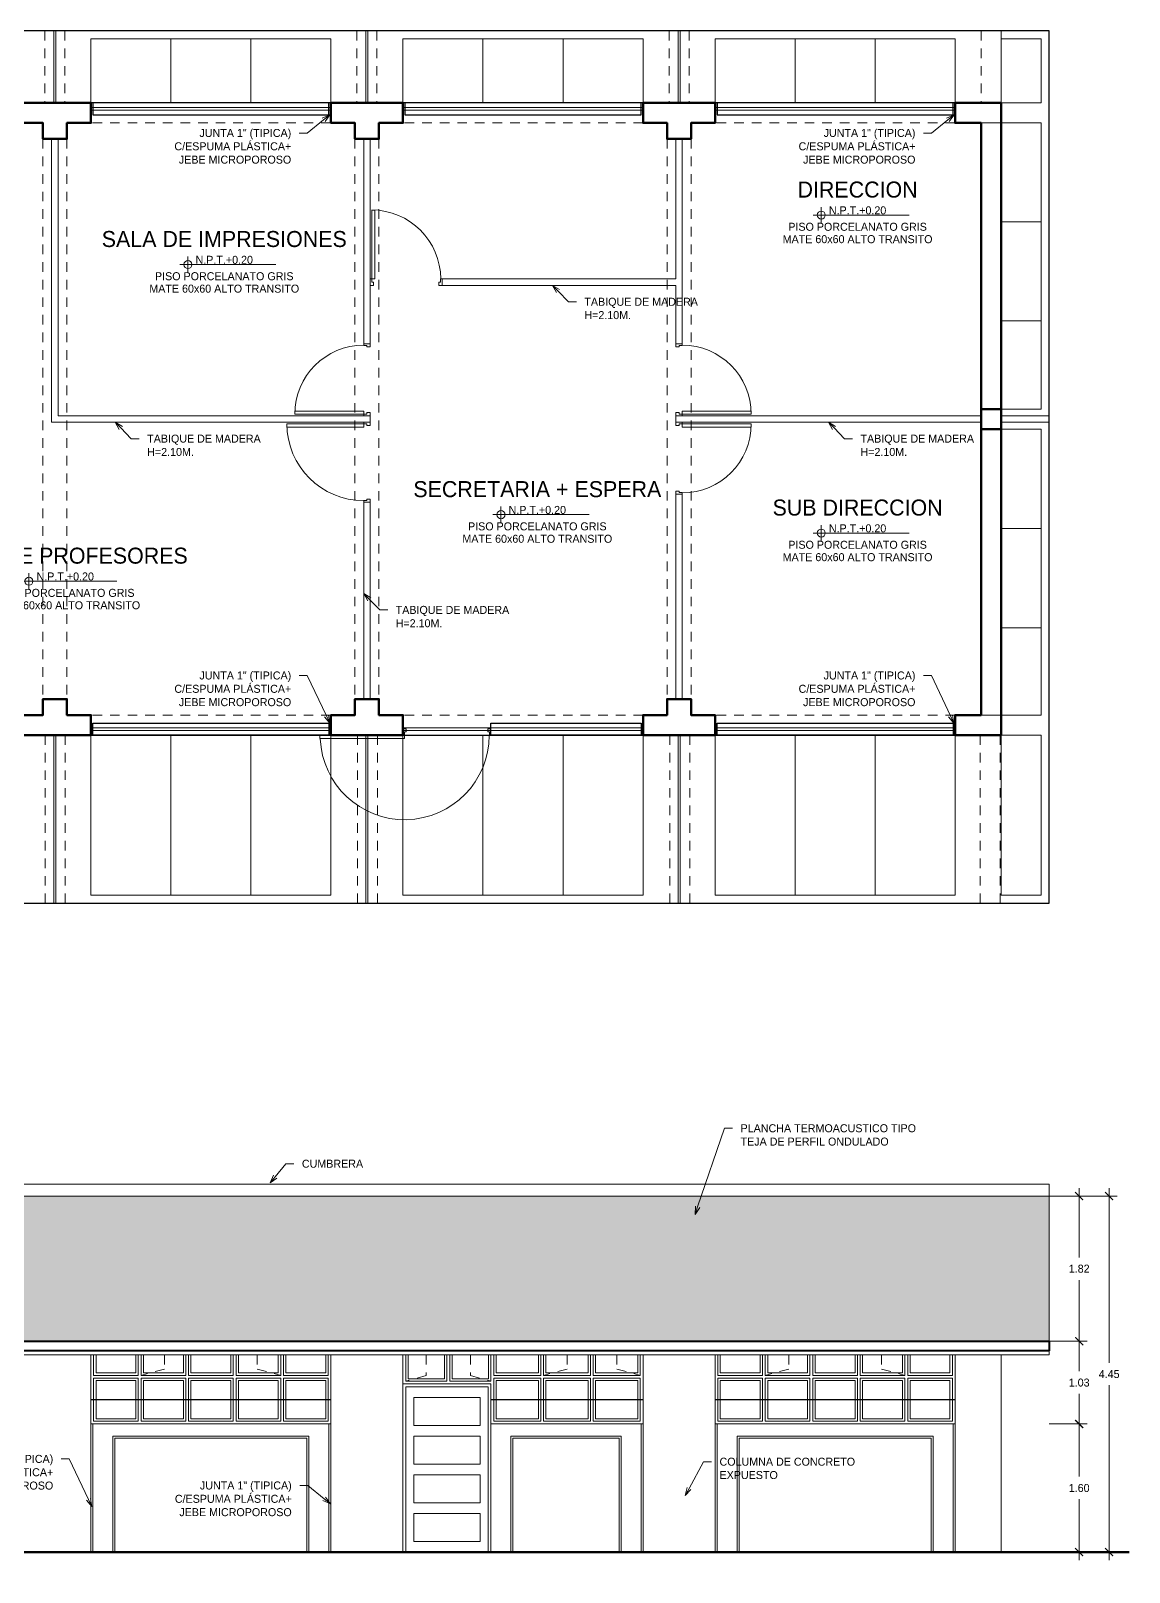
# Model space of a CAD drawing. Header units: millimetres. Extents: x 84 to 2740, y 103 to 1679.
# Drawn here: x 98.93 to 112.65, y 104.7 to 123.96 of the extents above; entities that cross this region are included whole.
import ezdxf
from ezdxf import colors
from ezdxf.entities.mleader import LeaderData, LeaderLine
from ezdxf.enums import TextEntityAlignment as Align
from ezdxf.math import Vec2, Vec3

# ---------------------------------------------------------------- set-up
doc = ezdxf.new("R2010")
doc.units = ezdxf.units.MM
doc.linetypes.add('ACAD_ISO02W100', pattern=[15, 12, -3])
for name, color, linetype, lineweight in [('A- FIERRO LISO', 27, 'Continuous', 30), ('A- MUROS ALTOS', 164, 'Continuous', 60), ('A- PROYECCIONES', 115, 'ACAD_ISO02W100', 5), ('A- TEJA ANDINA', 234, 'Continuous', 5), ('A- VENTANA', 113, 'Continuous', 13), ('A-BRUÑAS', 10, 'Continuous', 0), ('A-COLUMNAS.', 52, 'Continuous', 5), ('A-COTAS EXTERIORES', 30, 'Continuous', 5), ('A-DIRECTRIZ', 134, 'Continuous', 5), ('A-MUROS ALTOS', 164, 'Continuous', 60), ('A-MUROS BAJOS', 220, 'Continuous', 30), ('A-PROYECCION', 50, 'ACAD_ISO02W100', 5), ('A-PUERTAS', 36, 'Continuous', 5), ('A-TABIQUE DE MADERA', 11, 'Continuous', 9), ('A-TEJAS DE TECHO', 32, 'Continuous', 5), ('A-TEXTO', 24, 'Continuous', 5), ('A-VEREDA', 86, 'Continuous', 5), ('A-VIDRIO', 120, 'Continuous', 5)]:
    doc.layers.add(name, color=color, linetype=linetype, lineweight=lineweight)
doc.styles.add('ROYER', font='')
doc.styles.get('ROYER').set_extended_font_data('Bahnschrift Light')
doc.dimstyles.new('ROYER_50_CORTE_ELEVACION', dxfattribs={"dimtxt": 0.1, "dimasz": 0.1, "dimexe": 0.1, "dimexo": 0, "dimgap": 0.09, "dimtad": 1, "dimtih": 1, "dimtoh": 1, "dimzin": 0, "dimdsep": 46, "dimtxsty": 'ROYER', "dimblk": 'ARCHTICK', "dimcen": 0.09, "dimdle": 0.1, "dimclrd": 256, "dimclre": 256, "dimadec": 0, "dimazin": 0, "dimtfac": 1, "dimtix": 1, "dimtofl": 0, "dimtmove": 0, "dimatfit": 3, "dimfxl": 0.375, "dimfxlon": 1, "dimtolj": 1, "dimtzin": 0, "dimlwd": -1, "dimlwe": -1, "dimarcsym": 0})

# ---------------------------------------------------------------- blocks, each defined once
blk = doc.blocks.new('*U6')
at = {"layer": 'A-PUERTAS'}
for points in [[(0, 0), (0, 0.96), (0.04, 0.96), (0.04, 0)], [(0.02, -0.04), (0.02, -0.08), (-0.02, -0.08), (-0.02, 0), (0, 0), (0, -0.04)], [(0.94, -0.04), (0.94, -0.08), (0.98, -0.08), (0.98, 0), (0.96, 0), (0.96, -0.04)]]:
    blk.add_lwpolyline(points, close=True, dxfattribs=at)
blk.add_arc((0, 0), 0.96, 0, 90, dxfattribs=at)
blk = doc.blocks.new('*U7')
at = {"layer": 'A-PUERTAS'}
for points in [[(0, 0), (0, 0.86), (0.04, 0.86), (0.04, 0)], [(0.02, -0.04), (0.02, -0.08), (-0.02, -0.08), (-0.02, 0), (0, 0), (0, -0.04)], [(0.84, -0.04), (0.84, -0.08), (0.88, -0.08), (0.88, 0), (0.86, 0), (0.86, -0.04)]]:
    blk.add_lwpolyline(points, close=True, dxfattribs=at)
blk.add_arc((0, 0), 0.862, 0, 90, dxfattribs=at)
blk = doc.blocks.new('*U11')
at = {"layer": 'A-PUERTAS'}
for points in [[(0.02, -0.04), (0.02, 0), (-0.02, 0), (-0.02, -0.08), (0, -0.08), (0, -0.04)], [(0.84, -0.04), (0.84, 0), (0.88, 0), (0.88, -0.08), (0.86, -0.08), (0.86, -0.04)], [(0, -0.08), (0, -0.94), (0.04, -0.94), (0.04, -0.08)]]:
    blk.add_lwpolyline(points, close=True, dxfattribs=at)
blk.add_arc((0, -0.08), 0.862, 270, 0, dxfattribs=at)
blk = doc.blocks.new('*U8')
at = {"layer": 'A-PUERTAS'}
for points in [[(0.86, 0), (0.86, 0.86), (0.82, 0.86), (0.82, 0)], [(0.02, -0.04), (0.02, -0.08), (-0.02, -0.08), (-0.02, 0), (0, 0), (0, -0.04)], [(0.84, -0.04), (0.84, -0.08), (0.88, -0.08), (0.88, 0), (0.86, 0), (0.86, -0.04)]]:
    blk.add_lwpolyline(points, close=True, dxfattribs=at)
blk.add_arc((0.86, 0), 0.862, 90, 180, dxfattribs=at)
blk = doc.blocks.new('*U5')
at = {"layer": 'A-PUERTAS'}
for points in [[(0.02, 0), (-1.04, 0), (-1.04, 0.04), (0.02, 0.04)], [(0.04, -0.04), (0.04, -0.08), (0, -0.08), (0, 0), (0.02, 0), (0.02, -0.04)], [(1.06, -0.04), (1.06, -0.08), (1.1, -0.08), (1.1, 0), (1.08, 0), (1.08, -0.04)]]:
    blk.add_lwpolyline(points, close=True, dxfattribs=at)
blk.add_arc((0.022, 0), 1.056, 0.0261, 177.5854, dxfattribs=at)
blk = doc.blocks.new('NIVEL EN PLANTA')
at = {"layer": 'A-TEXTO'}
h = blk.add_hatch(dxfattribs=at)
h.set_pattern_fill('ANGLE', color=256)
h.set_pattern_definition([(0, (-2586.02, -1659.2586), (0, 6.985), [5.08, -1.905]), (90, (-2586.02, -1659.2586), (-6.985, 4e-16), [5.08, -1.905])])
h.paths.add_polyline_path([(0, 0), (0, 0.05, 0.414214), (-0.05, 0)])
h.paths.add_polyline_path([(0.05, 0), (0, 0), (0, -0.05, 0.414214)])
for p, q in [((1.1, 0), (-0.1, 0)), ((0, 0.1), (0, -0.1))]:
    blk.add_line(p, q, dxfattribs=at)
blk.add_circle((0, 0), 0.05, dxfattribs=at)
blk = doc.blocks.new('NOMBRE DE AMBIENTES')
at = {"layer": 'A-TEXTO'}
blk.add_blockref('NIVEL EN PLANTA', (0, 0), dxfattribs=at)
at = {"layer": 'A-TEXTO', "style": 'ROYER'}
for tag, height, p in [('AMBIENTE', 0.2, (0.454, 0.319)), ('N.P.T', 0.1, (0.454, 0.059)), ('PISO1', 0.1, (0.454, -0.146)), ('PISO2', 0.1, (0.454, -0.301))]:
    blk.add_attdef(tag, text='', height=height, dxfattribs=at).set_placement(p, align=Align.MIDDLE)
blk = doc.blocks.new('_Open30')
at = {"color": 0, "linetype": 'ByBlock', "lineweight": -2}
for p, q in [((-1, 0.27), (0, 0)), ((0, 0), (-1, -0.27)), ((0, 0), (-1, 0))]:
    blk.add_line(p, q, dxfattribs=at)
blk = doc.blocks.new('V-3')
at = {"layer": 'A- FIERRO LISO', "ltscale": 0.5}
blk.add_line((0, 0.304), (3, 0.304), dxfattribs=at)
at = {"layer": 'A- MUROS ALTOS', "lineweight": 15}
blk.add_line((3, 0), (1.03, 0), dxfattribs=at)
at = {"layer": 'A- PROYECCIONES', "lineweight": 18, "ltscale": 0.01}
for points in [[(0.921, 0.862), (0.921, 0.686), (0.628, 0.608)], [(2.079, 0.862), (2.079, 0.686), (2.372, 0.608)]]:
    blk.add_lwpolyline(points, dxfattribs=at)
at = {"layer": 'A- VENTANA', "lineweight": 18, "ltscale": 0.5}
for p, q in [((0.593, 0.862), (0.593, 0.608)), ((1.186, 0.862), (1.186, 0.608)), ((1.779, 0.862), (1.779, 0.608)), ((1.814, 0.862), (1.814, 0.608)), ((2.372, 0.862), (2.372, 0.608)), ((2.407, 0.862), (2.407, 0.608)), ((0.593, 0.572), (0.593, 0.035)), ((1.186, 0.572), (1.186, 0.035)), ((1.779, 0.572), (1.779, 0.035)), ((1.814, 0.572), (1.814, 0.035)), ((2.372, 0.572), (2.372, 0.035)), ((2.407, 0.572), (2.407, 0.035)), ((3, 0), (0, 0))]:
    blk.add_line(p, q, dxfattribs=at)
for points in [[(0.593, 0.608), (0.035, 0.608), (0.035, 0.862)], [(0.563, 0.862), (0.563, 0.638), (0.065, 0.638), (0.065, 0.862)], [(1.186, 0.608), (0.628, 0.608), (0.628, 0.862)], [(1.156, 0.862), (1.156, 0.638), (0.658, 0.638), (0.658, 0.862)], [(1.779, 0.608), (1.221, 0.608), (1.221, 0.862)], [(1.749, 0.862), (1.749, 0.638), (1.251, 0.638), (1.251, 0.862)], [(2.342, 0.862), (2.342, 0.638), (1.844, 0.638), (1.844, 0.862)], [(2.965, 0.862), (2.965, 0.608), (2.407, 0.608)], [(2.935, 0.862), (2.935, 0.638), (2.437, 0.638), (2.437, 0.862)], [(2.372, 0.608), (1.814, 0.608)], [(0.593, 0.572), (0.035, 0.572), (0.035, 0.035), (0.593, 0.035)], [(1.186, 0.572), (0.628, 0.572), (0.628, 0.035), (1.186, 0.035)], [(1.779, 0.572), (1.221, 0.572), (1.221, 0.035), (1.779, 0.035)], [(2.372, 0.572), (1.814, 0.572)], [(2.407, 0.035), (2.965, 0.035), (2.965, 0.572), (2.407, 0.572)], [(1.814, 0.035), (2.372, 0.035)]]:
    blk.add_lwpolyline(points, dxfattribs=at)
for points in [[(0.065, 0.542), (0.563, 0.542), (0.563, 0.065), (0.065, 0.065)], [(0.658, 0.542), (1.156, 0.542), (1.156, 0.065), (0.658, 0.065)], [(1.251, 0.542), (1.749, 0.542), (1.749, 0.065), (1.251, 0.065)], [(1.844, 0.542), (2.342, 0.542), (2.342, 0.065), (1.844, 0.065)], [(2.437, 0.542), (2.935, 0.542), (2.935, 0.065), (2.437, 0.065)]]:
    blk.add_lwpolyline(points, close=True, dxfattribs=at)
at = {"layer": 'A-PUERTAS', "lineweight": 18, "ltscale": 0.5}
blk.add_line((1.03, 0), (1.03, 0), dxfattribs=at)
blk = doc.blocks.new('P1 y V6')
at = {"layer": 'A- FIERRO LISO', "ltscale": 0.5}
blk.add_line((1.1, 1.904), (3, 1.904), dxfattribs=at)
at = {"layer": 'A- PROYECCIONES', "lineweight": 18, "ltscale": 0.01}
for points in [[(0.292, 2.462), (0.292, 2.204), (0.035, 2.135)], [(0.842, 2.462), (0.842, 2.204), (1.1, 2.135)], [(2.05, 2.462), (2.05, 2.286), (1.757, 2.208)], [(2.672, 2.462), (2.672, 2.286), (2.965, 2.208)]]:
    blk.add_lwpolyline(points, dxfattribs=at)
at = {"layer": 'A- VENTANA', "lineweight": 18, "ltscale": 0.5}
for p, q in [((1.722, 2.462), (1.722, 2.208)), ((1.757, 2.462), (1.757, 2.208)), ((2.343, 2.462), (2.343, 2.208)), ((2.378, 2.462), (2.378, 2.208)), ((1.722, 2.172), (1.722, 1.635)), ((1.757, 2.172), (1.757, 1.635)), ((2.343, 2.172), (2.343, 1.635)), ((2.378, 2.172), (2.378, 1.635)), ((3, 1.6), (1.1, 1.6))]:
    blk.add_line(p, q, dxfattribs=at)
for points in [[(0.035, 2.462), (0.035, 2.135), (0.55, 2.135), (0.55, 2.462)], [(0.065, 2.462), (0.065, 2.165), (0.52, 2.165), (0.52, 2.462)], [(0.585, 2.462), (0.585, 2.135), (1.1, 2.135), (1.1, 2.462)], [(0.615, 2.462), (0.615, 2.165), (1.07, 2.165), (1.07, 2.462)], [(1.722, 2.208), (1.135, 2.208), (1.135, 2.462)], [(1.692, 2.462), (1.692, 2.238), (1.165, 2.238), (1.165, 2.462)], [(2.313, 2.462), (2.313, 2.238), (1.787, 2.238), (1.787, 2.462)], [(2.965, 2.462), (2.965, 2.208), (2.378, 2.208)], [(2.935, 2.462), (2.935, 2.238), (2.408, 2.238), (2.408, 2.462)], [(1.722, 2.172), (1.135, 2.172), (1.135, 1.635), (1.722, 1.635)], [(2.343, 2.208), (1.757, 2.208)], [(2.343, 2.172), (1.757, 2.172)], [(2.378, 1.635), (2.965, 1.635), (2.965, 2.172), (2.378, 2.172)], [(1.757, 1.635), (2.343, 1.635)]]:
    blk.add_lwpolyline(points, dxfattribs=at)
for points in [[(1.165, 2.142), (1.692, 2.142), (1.692, 1.665), (1.165, 1.665)], [(1.787, 2.142), (2.313, 2.142), (2.313, 1.665), (1.787, 1.665)], [(2.408, 2.142), (2.935, 2.142), (2.935, 1.665), (2.408, 1.665)]]:
    blk.add_lwpolyline(points, close=True, dxfattribs=at)
at = {"layer": 'A-PUERTAS', "lineweight": 20, "ltscale": 0.5}
for p, q in [((0.035, 0), (0.035, 2.065)), ((1.065, 0), (1.065, 2.065))]:
    blk.add_line(p, q, dxfattribs=at)
at = {"layer": 'A-PUERTAS', "lineweight": 18, "ltscale": 0.5}
blk.add_line((1.1, 1.6), (1.1, 1.6), dxfattribs=at)
at = {"layer": 'A-PUERTAS', "lineweight": 20, "ltscale": 0.5}
blk.add_lwpolyline([(0, 2.1), (1.1, 2.1), (1.1, 0), (0, 0)], close=True, dxfattribs=at)
at = {"layer": 'A-PUERTAS', "lineweight": 18, "ltscale": 0.5}
blk.add_lwpolyline([(0, 2.1), (1.1, 2.1), (1.1, 1.6)], dxfattribs=at)
at = {"layer": 'A-PUERTAS', "lineweight": 20, "ltscale": 0.5}
blk.add_lwpolyline([(1.065, 2.065), (0.035, 2.065)], dxfattribs=at)
at = {"layer": 'A-PUERTAS', "lineweight": 13, "ltscale": 0.5}
for points in [[(0.965, 1.932), (0.965, 1.582), (0.135, 1.582), (0.135, 1.932)], [(0.965, 1.449), (0.965, 1.099), (0.135, 1.099), (0.135, 1.449)], [(0.965, 0.966), (0.965, 0.616), (0.135, 0.616), (0.135, 0.966)], [(0.965, 0.483), (0.965, 0.133), (0.135, 0.133), (0.135, 0.483)]]:
    blk.add_lwpolyline(points, close=True, dxfattribs=at)
blk = doc.blocks.new('_ArchTick')
at = {"color": 0, "linetype": 'ByBlock', "const_width": 0.15}
blk.add_lwpolyline([(-0.5, -0.5), (0.5, 0.5)], dxfattribs=at)
blk = doc.blocks.new('*D124')
at = {"layer": 'A-COTAS EXTERIORES', "transparency": 16777216}
for p, q in [((111.654, 106.551), (112.129, 106.551)), ((112.029, 106.651), (112.029, 105.893)), ((112.029, 104.851), (112.029, 105.61)), ((111.654, 104.951), (112.129, 104.951))]:
    blk.add_line(p, q, dxfattribs=at)
at = {"layer": 'Defpoints', "color": 0, "transparency": 16777216}
for p in [(110.479, 106.551), (112.029, 106.551), (111.054, 104.951)]:
    blk.add_point(p, dxfattribs=at)
at = {"layer": 'A-COTAS EXTERIORES', "transparency": 16777216, "xscale": 0.1, "yscale": 0.1, "zscale": 0.1}
for p, rotation in [((112.029, 106.551), 90), ((112.029, 104.951), 270)]:
    blk.add_blockref('_ArchTick', p, dxfattribs=dict(at, rotation=rotation))
at = {"layer": 'A-COTAS EXTERIORES', "color": 0, "transparency": 16777216, "insert": (112.029, 105.751), "char_height": 0.1, "attachment_point": 5, "style": 'ROYER'}
blk.add_mtext('\\A1;1.60', dxfattribs=at)
blk = doc.blocks.new('*D125')
at = {"layer": 'A-COTAS EXTERIORES', "transparency": 16777216}
for p, q in [((111.654, 109.399), (112.129, 109.399)), ((112.029, 109.499), (112.029, 108.632)), ((112.029, 107.484), (112.029, 108.35)), ((111.654, 107.584), (112.129, 107.584))]:
    blk.add_line(p, q, dxfattribs=at)
at = {"layer": 'Defpoints', "color": 0, "transparency": 16777216}
for p in [(111.654, 109.399), (112.029, 109.399), (111.654, 107.584)]:
    blk.add_point(p, dxfattribs=at)
at = {"layer": 'A-COTAS EXTERIORES', "transparency": 16777216, "xscale": 0.1, "yscale": 0.1, "zscale": 0.1}
for p, rotation in [((112.029, 109.399), 90), ((112.029, 107.584), 270)]:
    blk.add_blockref('_ArchTick', p, dxfattribs=dict(at, rotation=rotation))
at = {"layer": 'A-COTAS EXTERIORES', "color": 0, "transparency": 16777216, "insert": (112.029, 108.491), "char_height": 0.1, "attachment_point": 5, "style": 'ROYER'}
blk.add_mtext('\\A1;1.82', dxfattribs=at)
blk = doc.blocks.new('*D123')
at = {"layer": 'A-COTAS EXTERIORES', "transparency": 16777216}
for p, q in [((112.029, 109.399), (112.504, 109.399)), ((112.404, 109.499), (112.404, 107.316)), ((112.404, 104.851), (112.404, 107.035)), ((112.029, 104.951), (112.504, 104.951))]:
    blk.add_line(p, q, dxfattribs=at)
at = {"layer": 'Defpoints', "color": 0, "transparency": 16777216}
for p in [(111.654, 109.399), (112.404, 109.399), (111.429, 104.951)]:
    blk.add_point(p, dxfattribs=at)
at = {"layer": 'A-COTAS EXTERIORES', "transparency": 16777216, "xscale": 0.1, "yscale": 0.1, "zscale": 0.1}
for p, rotation in [((112.404, 109.399), 90), ((112.404, 104.951), 270)]:
    blk.add_blockref('_ArchTick', p, dxfattribs=dict(at, rotation=rotation))
at = {"layer": 'A-COTAS EXTERIORES', "color": 0, "transparency": 16777216, "insert": (112.404, 107.175), "char_height": 0.1, "attachment_point": 5, "style": 'ROYER'}
blk.add_mtext('\\A1;4.45', dxfattribs=at)
blk = doc.blocks.new('*D126')
at = {"layer": 'A-COTAS EXTERIORES', "transparency": 16777216}
for p, q in [((112.029, 107.684), (112.029, 107.209)), ((111.654, 107.584), (112.129, 107.584)), ((112.029, 106.451), (112.029, 106.927)), ((111.654, 106.551), (112.129, 106.551))]:
    blk.add_line(p, q, dxfattribs=at)
at = {"layer": 'Defpoints', "color": 0, "transparency": 16777216}
for p in [(111.654, 107.584), (112.029, 107.584), (110.479, 106.551)]:
    blk.add_point(p, dxfattribs=at)
at = {"layer": 'A-COTAS EXTERIORES', "transparency": 16777216, "xscale": 0.1, "yscale": 0.1, "zscale": 0.1}
for p, rotation in [((112.029, 107.584), 90), ((112.029, 106.551), 270)]:
    blk.add_blockref('_ArchTick', p, dxfattribs=dict(at, rotation=rotation))
at = {"layer": 'A-COTAS EXTERIORES', "color": 0, "transparency": 16777216, "insert": (112.029, 107.068), "char_height": 0.1, "attachment_point": 5, "style": 'ROYER'}
blk.add_mtext('\\A1;1.03', dxfattribs=at)

msp = doc.modelspace()

# ---------------------------------------------------------------- hatches: boundary and pattern name
at = {"layer": 'A-TEJAS DE TECHO'}
h = msp.add_hatch(dxfattribs=at)
h.set_pattern_fill('AR-RSHKE', color=256, scale=0.001)
h.set_pattern_definition([(0, (-2497.32073, -1533.91063), (0.6477, 0.3048), [0.1524, -0.127, 0.1778, -0.0762, 0.2286, -0.1016]), (0, (-2497.16833, -1533.89793), (0.6477, 0.3048), [0.127, -0.4826, 0.1016, -0.1524]), (0, (-2496.86353, -1533.92968), (0.6477, 0.3048), [0.0762, -0.7874]), (90, (-2497.32073, -1533.91063), (-0.2159, 0.3048), [0.2921, -0.9271]), (90, (-2497.16833, -1533.91063), (-0.2159, 0.3048), [0.28575, -0.93345]), (90, (-2497.04133, -1533.91063), (-0.2159, 0.3048), [0.2667, -0.9525]), (90, (-2496.86353, -1533.92968), (-0.2159, 0.3048), [0.2921, -0.9271]), (90, (-2496.78733, -1533.92968), (-0.2159, 0.3048), [0.2921, -0.9271]), (90, (-2496.55873, -1533.91063), (-0.2159, 0.3048), [0.2794, -0.9398])])
h.paths.add_polyline_path([(86.804, 109.399), (86.804, 107.584), (111.654, 107.584), (111.654, 109.399)])

# ---------------------------------------------------------------- linework, layer by layer
for points in [[(86.804, 113.057), (111.654, 113.057), (111.654, 123.957), (86.804, 123.957)], [(87.404, 115.157), (111.054, 115.157), (111.054, 123.057), (87.404, 123.057)]]:
    msp.add_lwpolyline(points, close=True)
at = {"layer": 'A- TEJA ANDINA'}
for points in [[(86.804, 109.399), (86.804, 109.549), (111.654, 109.549)], [(111.654, 109.399), (111.654, 109.549)]]:
    msp.add_lwpolyline(points, dxfattribs=at)
at = {"layer": 'A-BRUÑAS'}
for points in [[(102.404, 104.951), (102.404, 106.401), (99.954, 106.401), (99.954, 104.951)], [(102.379, 104.951), (102.379, 106.376), (99.979, 106.376), (99.979, 104.951)], [(106.304, 104.951), (106.304, 106.401), (104.929, 106.401), (104.929, 104.951)], [(106.279, 104.951), (106.279, 106.376), (104.954, 106.376), (104.954, 104.951)], [(110.204, 104.951), (110.204, 106.401), (107.754, 106.401), (107.754, 104.951)], [(110.179, 104.951), (110.179, 106.376), (107.779, 106.376), (107.779, 104.951)]]:
    msp.add_lwpolyline(points, dxfattribs=at)
at = {"layer": 'A-COLUMNAS.'}
for points in [[(111.054, 123.057), (110.479, 123.057), (110.479, 122.807), (111.054, 122.807)], [(111.054, 115.157), (110.479, 115.157), (110.479, 115.407), (111.054, 115.407)]]:
    msp.add_lwpolyline(points, close=True, dxfattribs=at)
at = {"layer": 'A-MUROS ALTOS', "lineweight": 0}
for p in [(86.804, 109.399), (111.654, 107.584), (111.654, 107.584)]:
    msp.add_line(p, (111.654, 109.399), dxfattribs=at)
at = {"layer": 'A-MUROS ALTOS', "lineweight": 15}
for p, q in [((99.679, 107.414), (99.679, 104.951)), ((102.679, 107.414), (102.679, 104.951)), ((103.579, 107.414), (103.579, 104.951)), ((106.579, 107.414), (106.579, 104.951)), ((107.479, 107.414), (107.479, 104.951)), ((110.479, 107.414), (110.479, 104.951)), ((111.054, 107.414), (111.054, 104.951)), ((102.679, 106.551), (99.679, 106.551)), ((99.679, 106.551), (99.679, 104.951)), ((99.704, 106.551), (99.704, 104.951)), ((102.654, 106.551), (102.654, 104.951)), ((104.679, 106.551), (106.579, 106.551)), ((104.679, 106.551), (104.679, 104.951)), ((106.554, 106.551), (106.554, 104.951)), ((107.479, 106.551), (110.479, 106.551)), ((107.504, 106.551), (107.504, 104.951)), ((110.454, 106.551), (110.454, 104.951))]:
    msp.add_line(p, q, dxfattribs=at)
at = {"layer": 'A-MUROS ALTOS'}
msp.add_line((85.804, 104.951), (112.654, 104.951), dxfattribs=at)
for points in [[(98.779, 123.057), (99.679, 123.057), (99.679, 122.807), (99.379, 122.807), (99.379, 122.607), (99.079, 122.607), (99.079, 122.807), (98.779, 122.807)], [(102.679, 123.057), (103.579, 123.057), (103.579, 122.807), (103.279, 122.807), (103.279, 122.607), (102.979, 122.607), (102.979, 122.807), (102.679, 122.807)], [(106.579, 123.057), (107.479, 123.057), (107.479, 122.807), (107.179, 122.807), (107.179, 122.607), (106.879, 122.607), (106.879, 122.807), (106.579, 122.807)], [(110.479, 123.057), (111.054, 123.057), (111.054, 115.157), (110.479, 115.157), (110.479, 115.407), (110.804, 115.407), (110.804, 122.807), (110.479, 122.807)], [(111.054, 118.982), (110.804, 118.982), (110.804, 119.232), (111.054, 119.232)], [(98.779, 115.157), (99.679, 115.157), (99.679, 115.407), (99.379, 115.407), (99.379, 115.607), (99.079, 115.607), (99.079, 115.407), (98.779, 115.407)], [(102.679, 115.157), (103.579, 115.157), (103.579, 115.407), (103.279, 115.407), (103.279, 115.607), (102.979, 115.607), (102.979, 115.407), (102.679, 115.407)], [(106.579, 115.157), (107.479, 115.157), (107.479, 115.407), (107.179, 115.407), (107.179, 115.607), (106.879, 115.607), (106.879, 115.407), (106.579, 115.407)]]:
    msp.add_lwpolyline(points, close=True, dxfattribs=at)
at = {"layer": 'A-MUROS ALTOS', "lineweight": 40}
msp.add_lwpolyline([(111.654, 107.464), (86.804, 107.464), (86.804, 107.584), (111.654, 107.584)], close=True, dxfattribs=at)
at = {"layer": 'A-MUROS ALTOS', "lineweight": 20}
msp.add_lwpolyline([(111.654, 107.414), (86.804, 107.414), (86.804, 107.464), (111.654, 107.464)], close=True, dxfattribs=at)
at = {"layer": 'A-MUROS BAJOS'}
for points in [[(99.704, 122.907), (102.654, 122.907), (102.654, 123.057), (99.704, 123.057)], [(103.604, 122.907), (106.554, 122.907), (106.554, 123.057), (103.604, 123.057)], [(107.504, 122.907), (110.454, 122.907), (110.454, 123.057), (107.504, 123.057)], [(99.704, 115.307), (102.654, 115.307), (102.654, 115.157), (99.704, 115.157)], [(104.679, 115.307), (106.554, 115.307), (106.554, 115.157), (104.679, 115.157)], [(107.504, 115.307), (110.454, 115.307), (110.454, 115.157), (107.504, 115.157)]]:
    msp.add_lwpolyline(points, close=True, dxfattribs=at)
at = {"layer": 'A-PROYECCION', "ltscale": 0.01}
for p, q in [((99.104, 123.957), (99.104, 123.057)), ((99.354, 123.957), (99.354, 123.057)), ((103.004, 123.957), (103.004, 123.057)), ((103.254, 123.957), (103.254, 123.057)), ((106.904, 123.957), (106.904, 123.057)), ((107.154, 123.957), (107.154, 123.057)), ((110.804, 123.957), (110.804, 123.057)), ((111.054, 123.957), (111.054, 123.057)), ((99.109, 113.057), (99.109, 115.157)), ((99.359, 115.157), (99.359, 113.057)), ((103.009, 115.157), (103.009, 113.057)), ((103.259, 113.057), (103.259, 115.157)), ((106.914, 113.057), (106.914, 115.157)), ((107.164, 115.157), (107.164, 113.057)), ((110.793, 115.157), (110.793, 113.057)), ((111.043, 113.057), (111.043, 115.157))]:
    msp.add_line(p, q, dxfattribs=at)
at = {"layer": 'A-PROYECCION', "linetype": 'ACAD_ISO02W100', "ltscale": 0.01}
for p, q in [((102.679, 122.807), (99.679, 122.807)), ((106.579, 122.807), (103.579, 122.807)), ((110.479, 122.807), (107.479, 122.807)), ((99.079, 122.607), (99.079, 115.657)), ((99.379, 122.607), (99.379, 115.657)), ((102.979, 122.607), (102.979, 115.657)), ((103.279, 122.607), (103.279, 115.657)), ((106.879, 122.607), (106.879, 115.657)), ((107.179, 122.607), (107.179, 115.657)), ((102.679, 115.407), (99.679, 115.407)), ((106.579, 115.407), (103.579, 115.407)), ((110.479, 115.407), (107.479, 115.407))]:
    msp.add_line(p, q, dxfattribs=at)
at = {"layer": 'A-TABIQUE DE MADERA'}
for p, q in [((99.189, 122.607), (99.189, 119.067)), ((99.269, 119.147), (99.269, 122.607)), ((106.989, 120.857), (104.069, 120.857)), ((104.069, 120.857), (104.069, 120.777)), ((104.069, 120.777), (106.989, 120.777)), ((99.189, 119.067), (103.169, 119.067)), ((103.169, 119.147), (99.269, 119.147)), ((103.169, 119.067), (103.169, 119.147)), ((110.804, 119.147), (106.989, 119.147)), ((106.989, 119.147), (106.989, 119.067)), ((106.989, 119.067), (110.804, 119.067))]:
    msp.add_line(p, q, dxfattribs=at)
for points in [[(103.089, 122.607), (103.089, 120.047), (103.169, 120.047), (103.169, 122.607)], [(107.069, 122.607), (107.069, 120.047), (106.989, 120.047), (106.989, 120.777)], [(106.989, 120.857), (106.989, 122.607)], [(103.089, 115.607), (103.089, 118.067), (103.169, 118.067), (103.169, 115.735), (103.169, 115.607)], [(107.069, 115.607), (107.069, 118.167), (106.989, 118.167), (106.989, 115.735), (106.989, 115.607)]]:
    msp.add_lwpolyline(points, dxfattribs=at)
at = {"layer": 'A-VEREDA'}
for p, q in [((99.216, 123.957), (99.216, 123.057)), ((99.241, 123.957), (99.241, 123.057)), ((100.679, 123.857), (100.679, 123.057)), ((101.679, 123.857), (101.679, 123.057)), ((103.116, 123.957), (103.116, 123.057)), ((103.141, 123.957), (103.141, 123.057)), ((104.579, 123.857), (104.579, 123.057)), ((105.579, 123.857), (105.579, 123.057)), ((107.016, 123.957), (107.016, 123.057)), ((107.041, 123.957), (107.041, 123.057)), ((108.479, 123.857), (108.479, 123.057)), ((109.479, 123.857), (109.479, 123.057)), ((111.054, 121.57), (111.554, 121.57)), ((111.054, 120.334), (111.554, 120.334)), ((111.054, 119.147), (111.654, 119.147)), ((111.054, 119.067), (111.654, 119.067)), ((111.054, 117.74), (111.554, 117.74)), ((111.054, 116.499), (111.554, 116.499)), ((99.216, 115.157), (99.216, 113.057)), ((99.241, 115.157), (99.241, 113.057)), ((103.116, 115.157), (103.116, 113.057)), ((103.141, 115.157), (103.141, 113.057)), ((107.016, 115.157), (107.016, 113.057)), ((107.041, 115.157), (107.041, 113.057))]:
    msp.add_line(p, q, dxfattribs=at)
for points in [[(102.679, 123.057), (99.679, 123.057), (99.679, 123.857), (102.679, 123.857)], [(103.579, 123.057), (106.579, 123.057), (106.579, 123.857), (103.579, 123.857)], [(110.479, 123.057), (107.479, 123.057), (107.479, 123.857), (110.479, 123.857)], [(111.554, 123.057), (111.054, 123.057), (111.054, 123.857), (111.554, 123.857)], [(111.554, 122.807), (111.054, 122.807), (111.054, 119.232), (111.554, 119.232)], [(111.554, 118.982), (111.054, 118.982), (111.054, 115.407), (111.554, 115.407)], [(102.679, 113.157), (99.679, 113.157), (99.679, 115.157), (102.679, 115.157)], [(101.679, 115.157), (100.679, 115.157), (100.679, 113.157), (101.679, 113.157)], [(103.579, 113.157), (106.579, 113.157), (106.579, 115.157), (103.579, 115.157)], [(105.579, 115.157), (104.579, 115.157), (104.579, 113.157), (105.579, 113.157)], [(110.479, 113.157), (107.479, 113.157), (107.479, 115.157), (110.479, 115.157)], [(109.479, 115.157), (108.479, 115.157), (108.479, 113.157), (109.479, 113.157)], [(111.554, 113.157), (111.054, 113.157), (111.054, 115.157), (111.554, 115.157)]]:
    msp.add_lwpolyline(points, close=True, dxfattribs=at)
at = {"layer": 'A-VIDRIO'}
for p, q in [((99.679, 122.997), (102.679, 122.997)), ((99.679, 122.967), (102.679, 122.967)), ((103.579, 122.997), (106.579, 122.997)), ((103.579, 122.967), (106.579, 122.967)), ((107.479, 122.997), (110.479, 122.997)), ((107.479, 122.967), (110.479, 122.967)), ((99.679, 115.247), (102.679, 115.247)), ((99.679, 115.217), (102.679, 115.217)), ((103.579, 115.247), (106.579, 115.247)), ((103.579, 115.217), (106.579, 115.217)), ((107.479, 115.247), (110.479, 115.247)), ((107.479, 115.217), (110.479, 115.217))]:
    msp.add_line(p, q, dxfattribs=at)

# ---------------------------------------------------------------- block references
at = {"layer": 'A- VENTANA'}
for p in [(99.679, 106.551), (107.479, 106.551)]:
    msp.add_blockref('V-3', p, dxfattribs=at)
at = {"layer": 'A-PUERTAS', "xscale": -1}
msp.add_blockref('*U8', (104.049, 120.857), dxfattribs=at)
at = {"layer": 'A-PUERTAS', "rotation": 90.00000000000001}
for name, p in [('*U7', (103.089, 119.167)), ('*U11', (106.989, 119.167))]:
    msp.add_blockref(name, p, dxfattribs=at)
at = {"layer": 'A-PUERTAS', "xscale": -1}
for name, p, rotation in [('*U6', (103.089, 119.047), 90), ('*U11', (106.989, 119.047), 90), ('*U5', (103.579, 115.157), 180)]:
    msp.add_blockref(name, p, dxfattribs=dict(at, rotation=rotation))
at = {"layer": 'A-PUERTAS'}
msp.add_blockref('P1 y V6', (103.579, 104.951), dxfattribs=at)
at = {"layer": 'A-TEXTO'}
for p, values in [((108.806, 121.655), {'AMBIENTE': 'DIRECCION', 'N.P.T': 'N.P.T.+0.20', 'PISO1': 'PISO PORCELANATO GRIS', 'PISO2': 'MATE 60x60 ALTO TRANSITO'}), ((100.892, 121.037), {'AMBIENTE': 'SALA DE IMPRESIONES', 'N.P.T': 'N.P.T.+0.20', 'PISO1': 'PISO PORCELANATO GRIS', 'PISO2': 'MATE 60x60 ALTO TRANSITO'}), ((104.804, 117.912), {'AMBIENTE': 'SECRETARIA + ESPERA', 'N.P.T': 'N.P.T.+0.20', 'PISO1': 'PISO PORCELANATO GRIS', 'PISO2': 'MATE 60x60 ALTO TRANSITO'}), ((108.806, 117.682), {'AMBIENTE': 'SUB DIRECCION', 'N.P.T': 'N.P.T.+0.20', 'PISO1': 'PISO PORCELANATO GRIS', 'PISO2': 'MATE 60x60 ALTO TRANSITO'}), ((98.905, 117.081), {'AMBIENTE': 'SALA DE PROFESORES', 'N.P.T': 'N.P.T.+0.20', 'PISO1': 'PISO PORCELANATO GRIS', 'PISO2': 'MATE 60x60 ALTO TRANSITO'})]:
    msp.add_blockref('NOMBRE DE AMBIENTES', p, dxfattribs=at).add_auto_attribs(values)

# ---------------------------------------------------------------- dimensions: what is measured, and where the dimension line sits
at = {"layer": 'A-COTAS EXTERIORES'}
for base, p1, p2, picture, middle in [((112.404, 109.399), (111.429, 104.951), (111.654, 109.399), '*D123', (112.404, 107.175)), ((112.029, 107.584), (110.479, 106.551), (111.654, 107.584), '*D126', (112.029, 107.068)), ((112.029, 106.551), (111.054, 104.951), (110.479, 106.551), '*D124', (112.029, 105.751))]:
    dim = msp.add_linear_dim(base=base, p1=p1, p2=p2, angle=90, dimstyle='ROYER_50_CORTE_ELEVACION', dxfattribs=at)
    dim.commit()
    dim.dimension.update_dxf_attribs({"geometry": picture, "text_midpoint": middle})
dim = msp.add_linear_dim(base=(112.028817285, 109.39896493), p1=(111.653817285, 107.58396493), p2=(111.653817285, 109.39896493), angle=90, dimstyle='ROYER_50_CORTE_ELEVACION', override={"dimtmove": 1}, dxfattribs=at)
dim.commit()
dim.dimension.update_dxf_attribs({"geometry": '*D125', "text_midpoint": (112.028817285, 108.49146493)})

# ---------------------------------------------------------------- leaders
at = {"layer": 'A-DIRECTRIZ'}
ml = msp.add_multileader_mtext('Standard', dxfattribs=at)
ml.set_content('JUNTA 1" (TIPICA)\\PC/ESPUMA PLÁSTICA+\\PJEBE MICROPOROSO', color=256, style='ROYER')
ml.set_leader_properties(color=256, linetype='ByLayer', lineweight=-1)
ml.set_arrow_properties(name='OPEN30')
ml.build(insert=Vec2(0, 0))
ml.multileader.update_dxf_attribs({"dogleg_length": 0.1, "arrow_head_size": 0.1})
ctx = ml.context
ctx.base_point, ctx.char_height, ctx.arrow_head_size, ctx.landing_gap_size, ctx.plane_origin = Vec3(100.667, 122.68), 0.1, 0.1, 0.1, Vec3(102.666, 122.907)
ctx.text_align_type = 2
notes = []
notes.append((ctx, [(0, (1, 1, 0), (102.383, 122.68), (-1, 0), 0.1, [(0, [(102.666, 122.907)], 0, [])])]))
ctx.mtext.insert, ctx.mtext.alignment, ctx.mtext.flow_direction = Vec3(102.183, 122.731), 3, 5
ml = msp.add_multileader_mtext('Standard', dxfattribs=at)
ml.set_content('JUNTA 1" (TIPICA)\\PC/ESPUMA PLÁSTICA+\\PJEBE MICROPOROSO', color=256, style='ROYER')
ml.set_leader_properties(color=256, linetype='ByLayer', lineweight=-1)
ml.set_arrow_properties(name='OPEN30')
ml.build(insert=Vec2(0, 0))
ml.multileader.update_dxf_attribs({"dogleg_length": 0.1, "arrow_head_size": 0.1})
ctx = ml.context
ctx.base_point, ctx.char_height, ctx.arrow_head_size, ctx.landing_gap_size, ctx.plane_origin = Vec3(108.467, 122.68), 0.1, 0.1, 0.1, Vec3(110.466, 122.907)
ctx.text_align_type = 2
notes.append((ctx, [(0, (1, 1, 0), (110.183, 122.68), (-1, 0), 0.1, [(0, [(110.466, 122.907)], 0, [])])]))
ctx.mtext.insert, ctx.mtext.alignment, ctx.mtext.flow_direction = Vec3(109.983, 122.731), 3, 5
ml = msp.add_multileader_mtext('Standard', dxfattribs=at)
ml.set_content('TABIQUE DE MADERA\\PH=2.10M.', color=256, style='ROYER')
ml.set_leader_properties(color=256, linetype='ByLayer', lineweight=-1)
ml.set_arrow_properties(name='OPEN30')
ml.build(insert=Vec2(0, 0))
ml.multileader.update_dxf_attribs({"dogleg_length": 0.1, "arrow_head_size": 0.1})
ctx = ml.context
ctx.base_point, ctx.char_height, ctx.arrow_head_size, ctx.landing_gap_size, ctx.plane_origin = Vec3(105.746, 120.571), 0.1, 0.1, 0.1, Vec3(105.447, 120.777)
notes.append((ctx, [(0, (1, 1, 0), (105.646, 120.571), (1, 0), 0.1, [(0, [(105.447, 120.777)], 0, [])])]))
ctx.mtext.insert, ctx.mtext.flow_direction = Vec3(105.846, 120.622), 5
ml = msp.add_multileader_mtext('Standard', dxfattribs=at)
ml.set_content('TABIQUE DE MADERA\\PH=2.10M.', color=256, style='ROYER')
ml.set_leader_properties(color=256, linetype='ByLayer', lineweight=-1)
ml.set_arrow_properties(name='OPEN30')
ml.build(insert=Vec2(0, 0))
ml.multileader.update_dxf_attribs({"dogleg_length": 0.1, "arrow_head_size": 0.1})
ctx = ml.context
ctx.base_point, ctx.char_height, ctx.arrow_head_size, ctx.landing_gap_size, ctx.plane_origin = Vec3(100.283, 118.861), 0.1, 0.1, 0.1, Vec3(99.984, 119.067)
notes.append((ctx, [(0, (1, 1, 0), (100.183, 118.861), (1, 0), 0.1, [(0, [(99.984, 119.067)], 0, [])])]))
ctx.mtext.insert, ctx.mtext.flow_direction = Vec3(100.383, 118.912), 5
ml = msp.add_multileader_mtext('Standard', dxfattribs=at)
ml.set_content('TABIQUE DE MADERA\\PH=2.10M.', color=256, style='ROYER')
ml.set_leader_properties(color=256, linetype='ByLayer', lineweight=-1)
ml.set_arrow_properties(name='OPEN30')
ml.build(insert=Vec2(0, 0))
ml.multileader.update_dxf_attribs({"dogleg_length": 0.1, "arrow_head_size": 0.1})
ctx = ml.context
ctx.base_point, ctx.char_height, ctx.arrow_head_size, ctx.landing_gap_size, ctx.plane_origin = Vec3(109.196, 118.861), 0.1, 0.1, 0.1, Vec3(108.896, 119.067)
notes.append((ctx, [(0, (1, 1, 0), (109.096, 118.861), (1, 0), 0.1, [(0, [(108.896, 119.067)], 0, [])])]))
ctx.mtext.insert, ctx.mtext.flow_direction = Vec3(109.296, 118.912), 5
ml = msp.add_multileader_mtext('Standard', dxfattribs=at)
ml.set_content('TABIQUE DE MADERA\\PH=2.10M.', color=256, style='ROYER')
ml.set_leader_properties(color=256, linetype='ByLayer', lineweight=-1)
ml.set_arrow_properties(name='OPEN30')
ml.build(insert=Vec2(0, 0))
ml.multileader.update_dxf_attribs({"dogleg_length": 0.1, "arrow_head_size": 0.1})
ctx = ml.context
ctx.base_point, ctx.char_height, ctx.arrow_head_size, ctx.landing_gap_size, ctx.plane_origin = Vec3(103.388, 116.721), 0.1, 0.1, 0.1, Vec3(103.089, 116.927)
notes.append((ctx, [(0, (1, 1, 0), (103.288, 116.721), (1, 0), 0.1, [(0, [(103.089, 116.927)], 0, [])])]))
ctx.mtext.insert, ctx.mtext.flow_direction = Vec3(103.488, 116.772), 5
ml = msp.add_multileader_mtext('Standard', dxfattribs=at)
ml.set_content('JUNTA 1" (TIPICA)\\PC/ESPUMA PLÁSTICA+\\PJEBE MICROPOROSO', color=256, style='ROYER')
ml.set_leader_properties(color=256, linetype='ByLayer', lineweight=-1)
ml.set_arrow_properties(name='OPEN30')
ml.build(insert=Vec2(0, 0))
ml.multileader.update_dxf_attribs({"dogleg_length": 0.1, "arrow_head_size": 0.1})
ctx = ml.context
ctx.base_point, ctx.char_height, ctx.arrow_head_size, ctx.landing_gap_size, ctx.plane_origin = Vec3(100.667, 115.902), 0.1, 0.1, 0.1, Vec3(102.666, 115.675)
ctx.text_align_type = 2
notes.append((ctx, [(0, (1, 1, 0), (102.383, 115.902), (-1, 0), 0.1, [(0, [(102.666, 115.307)], 0, [])])]))
ctx.mtext.insert, ctx.mtext.rotation, ctx.mtext.alignment, ctx.mtext.flow_direction = Vec3(102.183, 115.953), 6.283185, 3, 5
ml = msp.add_multileader_mtext('Standard', dxfattribs=at)
ml.set_content('JUNTA 1" (TIPICA)\\PC/ESPUMA PLÁSTICA+\\PJEBE MICROPOROSO', color=256, style='ROYER')
ml.set_leader_properties(color=256, linetype='ByLayer', lineweight=-1)
ml.set_arrow_properties(name='OPEN30')
ml.build(insert=Vec2(0, 0))
ml.multileader.update_dxf_attribs({"dogleg_length": 0.1, "arrow_head_size": 0.1})
ctx = ml.context
ctx.base_point, ctx.char_height, ctx.arrow_head_size, ctx.landing_gap_size, ctx.plane_origin = Vec3(108.467, 115.902), 0.1, 0.1, 0.1, Vec3(110.466, 115.675)
ctx.text_align_type = 2
notes.append((ctx, [(0, (1, 1, 0), (110.183, 115.902), (-1, 0), 0.1, [(0, [(110.464, 115.307)], 0, [])])]))
ctx.mtext.insert, ctx.mtext.rotation, ctx.mtext.alignment, ctx.mtext.flow_direction = Vec3(109.983, 115.953), 6.283185, 3, 5
ml = msp.add_multileader_mtext('Standard', dxfattribs=at)
ml.set_content('PLANCHA TERMOACUSTICO TIPO\\PTEJA DE PERFIL ONDULADO', color=256, style='ROYER')
ml.set_leader_properties(color=256, linetype='ByLayer', lineweight=-1)
ml.set_arrow_properties(name='OPEN30')
ml.build(insert=Vec2(0, 0))
ml.multileader.update_dxf_attribs({"dogleg_length": 0.1, "arrow_head_size": 0.1})
ctx = ml.context
ctx.base_point, ctx.char_height, ctx.arrow_head_size, ctx.landing_gap_size, ctx.plane_origin = Vec3(107.698, 110.245), 0.1, 0.1, 0.1, Vec3(107.229, 109.981)
notes.append((ctx, [(0, (1, 1, 0), (107.598, 110.245), (1, 0), 0.1, [(0, [(107.229, 109.169)], 0, [])])]))
ctx.mtext.insert, ctx.mtext.flow_direction = Vec3(107.798, 110.296), 5
ml = msp.add_multileader_mtext('Standard', dxfattribs=at)
ml.set_content('CUMBRERA', color=256, style='ROYER')
ml.set_leader_properties(color=256, linetype='ByLayer', lineweight=-1)
ml.set_arrow_properties(name='OPEN30')
ml.build(insert=Vec2(0, 0))
ml.multileader.update_dxf_attribs({"dogleg_length": 0.1, "arrow_head_size": 0.1})
ctx = ml.context
ctx.base_point, ctx.char_height, ctx.arrow_head_size, ctx.landing_gap_size, ctx.plane_origin = Vec3(102.216, 109.802), 0.1, 0.1, 0.1, Vec3(101.919, 109.564)
notes.append((ctx, [(0, (1, 1, 0), (102.116, 109.802), (1, 0), 0.1, [(0, [(101.919, 109.564)], 0, [])])]))
ctx.mtext.insert, ctx.mtext.flow_direction = Vec3(102.316, 109.853), 5
ml = msp.add_multileader_mtext('Standard', dxfattribs=at)
ml.set_content('JUNTA 1" (TIPICA)\\PC/ESPUMA PLÁSTICA+\\PJEBE MICROPOROSO', color=256, style='ROYER')
ml.set_leader_properties(color=256, linetype='ByLayer', lineweight=-1)
ml.set_arrow_properties(name='OPEN30')
ml.build(insert=Vec2(0, 0))
ml.multileader.update_dxf_attribs({"dogleg_length": 0.1, "arrow_head_size": 0.1})
ctx = ml.context
ctx.base_point, ctx.char_height, ctx.arrow_head_size, ctx.landing_gap_size, ctx.plane_origin = Vec3(97.693, 106.114), 0.1, 0.1, 0.1, Vec3(99.692, 105.887)
ctx.text_align_type = 2
notes.append((ctx, [(0, (1, 1, 0), (99.409, 106.114), (-1, 0), 0.1, [(0, [(99.692, 105.519)], 0, [])])]))
ctx.mtext.insert, ctx.mtext.rotation, ctx.mtext.alignment, ctx.mtext.flow_direction = Vec3(99.209, 106.165), 6.283185, 3, 5
ml = msp.add_multileader_mtext('Standard', dxfattribs=at)
ml.set_content('COLUMNA DE CONCRETO\\PEXPUESTO', color=256, style='ROYER')
ml.set_leader_properties(color=256, linetype='ByLayer', lineweight=-1)
ml.set_arrow_properties(name='OPEN30')
ml.build(insert=Vec2(0, 0))
ml.multileader.update_dxf_attribs({"dogleg_length": 0.1, "arrow_head_size": 0.1})
ctx = ml.context
ctx.base_point, ctx.char_height, ctx.arrow_head_size, ctx.landing_gap_size, ctx.plane_origin = Vec3(107.435, 106.079), 0.1, 0.1, 0.1, Vec3(107.107, 105.658)
notes.append((ctx, [(0, (1, 1, 0), (107.335, 106.079), (1, 0), 0.1, [(0, [(107.107, 105.658)], 0, [])])]))
ctx.mtext.insert, ctx.mtext.flow_direction = Vec3(107.535, 106.13), 5
ml = msp.add_multileader_mtext('Standard', dxfattribs=at)
ml.set_content('JUNTA 1" (TIPICA)\\PC/ESPUMA PLÁSTICA+\\PJEBE MICROPOROSO', color=256, style='ROYER')
ml.set_leader_properties(color=256, linetype='ByLayer', lineweight=-1)
ml.set_arrow_properties(name='OPEN30')
ml.build(insert=Vec2(0, 0))
ml.multileader.update_dxf_attribs({"dogleg_length": 0.1, "arrow_head_size": 0.1})
ctx = ml.context
ctx.base_point, ctx.char_height, ctx.arrow_head_size, ctx.landing_gap_size, ctx.plane_origin = Vec3(100.673, 105.782), 0.1, 0.1, 0.1, Vec3(102.672, 105.555)
ctx.text_align_type = 2
notes.append((ctx, [(0, (1, 1, 0), (102.389, 105.782), (-1, 0), 0.1, [(0, [(102.672, 105.555)], 0, [])])]))
ctx.mtext.insert, ctx.mtext.alignment, ctx.mtext.flow_direction = Vec3(102.189, 105.833), 3, 5
for ctx, leaders in notes:
    for number, flags, end, landing, length, lines in leaders:
        leader = LeaderData()
        leader.index, (leader.has_last_leader_line, leader.has_dogleg_vector, leader.attachment_direction) = number, flags
        leader.last_leader_point, leader.dogleg_vector, leader.dogleg_length = Vec3(end), Vec3(landing), length
        for number, points, colour, breaks in lines:
            line = LeaderLine()
            line.index, line.vertices, line.color, line.breaks = number, Vec3.list(points), colors.encode_raw_color(colour), breaks
            leader.lines.append(line)
        ctx.leaders.append(leader)

doc.saveas('drawing.dxf')
